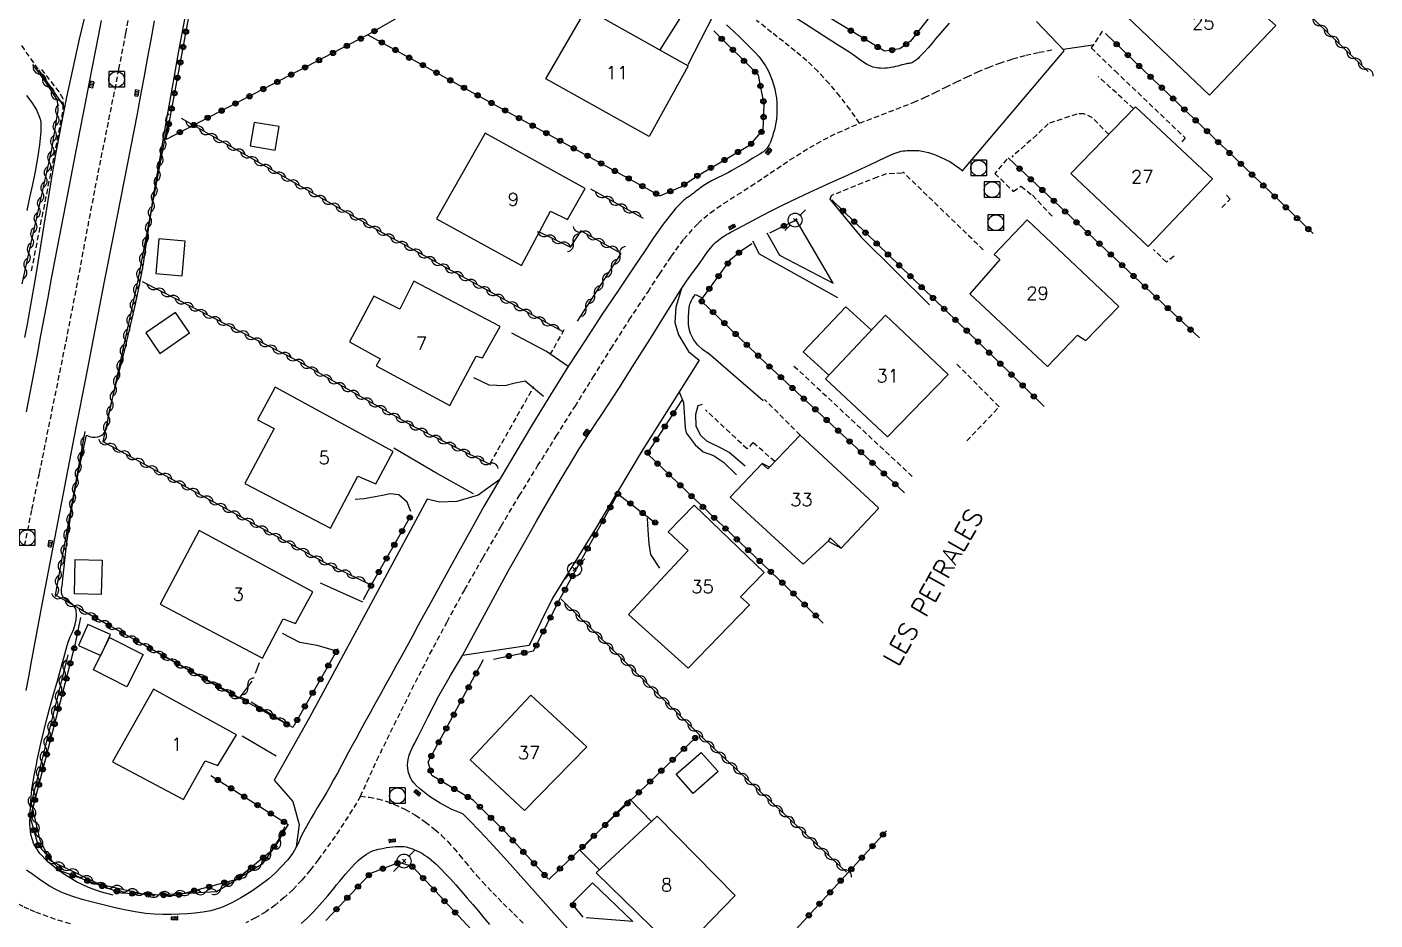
# Model space of a CAD drawing. Header units: millimetres. Extents: x 157999 to 159002, y 156999 to 158001.
# Drawn here: x 158858.4 to 158987.5, y 157253.3 to 157338.8 of the extents above; entities that cross this region are included whole.
import ezdxf
from ezdxf.enums import TextEntityAlignment as Align

# ---------------------------------------------------------------- set-up
doc = ezdxf.new("R2010")
doc.units = ezdxf.units.MM
doc.linetypes.add('DASHED', pattern=[0.75, 0.5, -0.25])
doc.layers.get('0').update_dxf_attribs({"linetype": 'CONTINUOUS'})
for name, color, linetype in [('W0001', 6, 'DASHED'), ('W0006', 2, 'CONTINUOUS'), ('W0008', 7, 'CONTINUOUS'), ('W0014', 7, 'CONTINUOUS'), ('W0017', 7, 'CONTINUOUS'), ('W0101', 7, 'CONTINUOUS'), ('W0104', 1, 'CONTINUOUS'), ('W0112', 1, 'DASHED'), ('W0211', 2, 'CONTINUOUS'), ('W0310', 3, 'CONTINUOUS'), ('W0323', 7, 'CONTINUOUS'), ('W0401', 7, 'CONTINUOUS'), ('W0420', 7, 'CONTINUOUS'), ('W0473', 7, 'CONTINUOUS'), ('W0989', 7, 'CONTINUOUS'), ('W0991', 7, 'CONTINUOUS')]:
    doc.layers.add(name, color=color, linetype=linetype)
doc.styles.get("Standard").update_dxf_attribs({"font": 'romans.shx', "width": 0.85})

# ---------------------------------------------------------------- blocks, each defined once
blk = doc.blocks.new('T401')
for p, q in [((-0.3, 0.3), (0, 0.3)), ((-0.3, -0.25), (-0.3, 0.3)), ((-0.3, 0.15), (0, 0.15)), ((-0.3, 0), (0, 0)), ((0, 0.3), (0, -0.25)), ((-0.3, -0.15), (0, -0.15)), ((-0.3, -0.25), (-0.3, -0.3)), ((-0.3, -0.3), (0, -0.3)), ((0, -0.3), (0, -0.25))]:
    blk.add_line(p, q)
blk = doc.blocks.new('T473')
for p, q in [((-0.166667, 0.166667), (0.166667, -0.166667)), ((-0.166667, -0.166667), (0.166667, 0.166667)), ((0.500001, 0.500001), (1.000002, 1.000002)), ((-1.000002, -1.000002), (-0.500001, -0.500001))]:
    blk.add_line(p, q)
blk.add_ellipse((0, 0), major_axis=(0.471405, 0.471405), ratio=1, start_param=5.4977871438, end_param=11.780972451)
blk = doc.blocks.new('T420')
for p, q in [((0.75, 0.75), (-0.75, 0.75)), ((-0.75, 0.75), (-0.75, -0.75)), ((0.75, 0.75), (0.75, -0.75)), ((0.75, -0.75), (-0.75, -0.75))]:
    blk.add_line(p, q)
blk.add_ellipse((0, 0), major_axis=(-0.53, 0.53), ratio=1, start_param=3.926991, end_param=10.210176)
blk = doc.blocks.new('t310o')
at = {"color": 0, "linetype": 'Continuous'}
for centre, start, end in [((-0.5, 0.38), 216.8699, 323.1304), ((0.5, -0.37), 36.8699, 143.1303)]:
    blk.add_arc(centre, 0.625, start, end, dxfattribs=at)
blk = doc.blocks.new('t323o')
at = {"color": 0, "linetype": 'Continuous'}
for radius in [0.25, 0.15]:
    blk.add_circle((0, 0), radius, dxfattribs=at)

msp = doc.modelspace()

# ---------------------------------------------------------------- linework, layer by layer
at = {"layer": 'W0001'}
for points in [[(158868.45, 157341.62), (158867.8, 157338.19), (158867.14, 157334.77), (158866.86, 157333.31), (158866.57, 157331.86), (158866.28, 157330.4), (158865.99, 157328.95), (158865.7, 157327.5), (158865.4, 157326.05), (158865.12, 157324.59), (158864.83, 157323.14), (158864.55, 157321.67), (158864.27, 157320.2), (158863.99, 157318.73), (158863.72, 157317.25), (158863.45, 157315.78), (158863.17, 157314.31), (158862.89, 157312.84), (158862.61, 157311.36), (158862.32, 157309.88), (158862.02, 157308.4), (158861.72, 157306.92), (158861.43, 157305.43), (158861.13, 157303.95), (158860.82, 157302.47), (158860.52, 157300.99), (158860.23, 157299.51), (158859.52, 157296.02), (158858.8, 157292.54), (158858.1, 157289.06)], [(158938.11, 157329.58), (158937.19, 157330.89), (158936.22, 157332.16), (158935.19, 157333.38), (158934.1, 157334.55), (158933.05, 157335.55), (158931.94, 157336.48), (158930.8, 157337.39), (158929.67, 157338.28), (158928.23, 157339.43)], [(158938.11, 157329.58), (158943.3, 157331.59), (158944.33, 157332.05), (158945.35, 157332.53), (158946.36, 157333.03), (158947.37, 157333.53), (158948.39, 157334.02), (158949.42, 157334.49), (158950.46, 157334.93), (158951.52, 157335.33), (158952.76, 157335.73), (158954.02, 157336.08), (158955.29, 157336.37), (158956.58, 157336.61)], [(158890.3, 157265.13), (158891.88, 157268.58), (158893.53, 157271.99), (158895.23, 157275.38), (158896.96, 157278.76), (158898.6, 157281.85), (158900.29, 157284.92), (158902.03, 157287.97), (158903.79, 157291), (158905.51, 157293.9), (158907.27, 157296.76), (158909.06, 157299.62), (158910.85, 157302.47), (158912.57, 157305.23), (158914.29, 157307.99), (158916.04, 157310.74), (158917.84, 157313.45), (158918.95, 157315.13), (158920.07, 157316.82), (158921.27, 157318.47), (158922.63, 157319.99), (158923.81, 157321), (158925.08, 157321.89), (158926.39, 157322.72), (158927.69, 157323.55), (158929.55, 157324.8), (158931.43, 157326.06), (158933.33, 157327.25), (158935.31, 157328.35), (158938.11, 157329.58)], [(158890.3, 157265.13), (158889.52, 157263.83), (158888.71, 157262.55), (158887.87, 157261.3), (158886.99, 157260.07), (158886.25, 157259.06), (158885.5, 157258.07), (158884.69, 157257.1), (158883.83, 157256.19), (158883, 157255.43), (158882.14, 157254.72), (158881.23, 157254.06), (158880.26, 157253.48), (158879.32, 157253.02)], [(158890.3, 157265.13), (158891.12, 157265.04), (158891.94, 157264.88), (158892.73, 157264.67), (158893.51, 157264.38), (158894.56, 157263.89), (158895.56, 157263.32), (158896.52, 157262.67), (158897.43, 157261.96), (158898.07, 157261.39), (158898.67, 157260.79), (158899.24, 157260.15), (158899.79, 157259.51), (158900.33, 157258.85), (158900.87, 157258.2), (158901.42, 157257.56), (158901.99, 157256.93), (158902.98, 157255.9), (158903.98, 157254.88), (158904.99, 157253.87), (158906, 157252.86)], [(158862.52, 157252.91), (158861.09, 157253.35), (158859.68, 157253.85), (158859.11, 157254.07), (158858.55, 157254.32), (158857.99, 157254.58), (158857.44, 157254.85), (158856.89, 157255.12), (158856.34, 157255.39), (158855.78, 157255.64), (158855.22, 157255.88), (158854.46, 157256.16), (158853.69, 157256.43), (158852.92, 157256.68), (158852.14, 157256.9)]]:
    msp.add_lwpolyline(points, dxfattribs=at)
at = {"layer": 'W0006'}
for points in [[(158921.06, 157313.76), (158920.52, 157311.96), (158920.42, 157310.51), (158920.77, 157309.33), (158921.73, 157307.73), (158922.75, 157306.88), (158917.18, 157298.07), (158912.95, 157290.96), (158908.68, 157284.09), (158906.47, 157279.58), (158900.08, 157278.61)], [(158903.64, 157295.48), (158901.56, 157293.96), (158899.53, 157293.37), (158897.86, 157293.3), (158896.69, 157293.59), (158891.25, 157283.51), (158885.42, 157272.67), (158882.05, 157266.68), (158883.81, 157264.62), (158884.44, 157262.42), (158884.13, 157260.28)]]:
    msp.add_lwpolyline(points, dxfattribs=at)
at = {"layer": 'W0008'}
for points in [[(158858.29, 157275.25), (158858.53, 157276.56), (158858.77, 157277.86), (158859.83, 157283.51), (158860.91, 157289.16), (158862, 157294.81), (158863.09, 157300.45), (158863.99, 157305.11), (158864.89, 157309.77), (158865.79, 157314.43), (158866.7, 157319.09), (158867.02, 157320.72), (158867.34, 157322.35), (158867.66, 157323.98), (158867.98, 157325.61), (158868.3, 157327.23), (158868.62, 157328.86), (158868.94, 157330.49), (158869.25, 157332.12), (158869.59, 157333.93), (158869.92, 157335.75), (158870.25, 157337.56), (158870.58, 157339.37)], [(158925.35, 157339), (158926.03, 157338.39), (158926.69, 157337.76), (158927.34, 157337.11), (158927.73, 157336.73), (158928.11, 157336.34), (158928.49, 157335.93), (158928.82, 157335.5), (158929.09, 157335.07), (158929.34, 157334.63), (158929.55, 157334.17), (158929.74, 157333.69), (158929.87, 157333.29), (158929.98, 157332.87), (158930.06, 157332.45), (158930.13, 157332.02), (158930.17, 157331.51), (158930.19, 157331), (158930.18, 157330.49), (158930.14, 157329.98), (158930.09, 157329.63), (158930.02, 157329.28), (158929.94, 157328.94), (158929.84, 157328.6), (158929.76, 157328.32), (158929.67, 157328.04), (158929.56, 157327.77), (158929.44, 157327.5), (158929.34, 157327.34), (158929.24, 157327.19), (158929.12, 157327.05), (158928.99, 157326.92), (158928.89, 157326.83), (158928.78, 157326.76), (158928.66, 157326.69), (158928.55, 157326.63), (158927.89, 157326.22), (158927.23, 157325.81), (158926.55, 157325.42), (158925.88, 157325.04), (158925.55, 157324.86), (158925.23, 157324.7), (158924.9, 157324.54), (158924.57, 157324.38), (158924.24, 157324.22), (158923.91, 157324.05), (158923.59, 157323.87), (158923.27, 157323.68), (158923.11, 157323.58), (158922.96, 157323.47), (158922.81, 157323.36), (158922.66, 157323.24), (158922.52, 157323.13), (158922.37, 157323.01), (158922.22, 157322.89), (158922.07, 157322.78), (158921.97, 157322.71), (158921.87, 157322.64), (158921.77, 157322.57), (158921.67, 157322.5), (158921.57, 157322.43), (158921.47, 157322.36), (158921.38, 157322.28), (158921.28, 157322.2), (158921.01, 157321.96), (158920.75, 157321.71), (158920.5, 157321.45), (158920.27, 157321.17), (158919.29, 157319.92), (158918.38, 157318.62), (158917.5, 157317.3), (158916.62, 157315.99), (158915, 157313.59), (158913.4, 157311.19), (158911.81, 157308.78), (158910.24, 157306.35)], [(158946.68, 157339.16), (158945.42, 157337.69), (158945.04, 157337.25), (158944.66, 157336.8), (158944.27, 157336.36), (158943.85, 157335.94), (158943.7, 157335.79), (158943.54, 157335.64), (158943.36, 157335.51), (158943.17, 157335.39), (158943.1, 157335.36), (158943.02, 157335.34), (158942.94, 157335.32), (158942.86, 157335.31), (158942.79, 157335.3), (158942.71, 157335.29), (158942.63, 157335.28), (158942.55, 157335.26), (158942.35, 157335.21), (158942.15, 157335.16), (158941.95, 157335.11), (158941.75, 157335.05), (158941.55, 157335), (158941.34, 157334.95), (158941.14, 157334.91), (158940.94, 157334.88), (158940.73, 157334.85), (158940.52, 157334.84), (158940.31, 157334.83), (158940.1, 157334.84), (158939.92, 157334.85), (158939.73, 157334.87), (158939.55, 157334.9), (158939.37, 157334.96), (158938.78, 157335.24), (158938.23, 157335.59), (158937.7, 157335.98), (158937.16, 157336.34), (158935.9, 157337.15), (158934.64, 157337.96), (158933.38, 157338.78), (158932.12, 157339.59)], [(158900.07, 157278.6), (158901.53, 157281.32), (158903, 157284.04), (158904.49, 157286.74), (158906, 157289.43), (158907.16, 157291.47), (158908.33, 157293.51), (158909.52, 157295.54), (158910.74, 157297.55), (158911.26, 157298.39), (158911.79, 157299.22), (158912.33, 157300.05), (158912.87, 157300.88), (158913.41, 157301.7), (158913.95, 157302.53), (158914.49, 157303.36), (158915.03, 157304.19), (158916.55, 157306.58), (158918.07, 157308.98), (158919.57, 157311.38), (158921.07, 157313.79)], [(158910.24, 157306.35), (158908.5, 157303.56), (158906.78, 157300.75), (158905.08, 157297.93), (158903.41, 157295.1), (158902.16, 157292.93), (158900.93, 157290.75), (158899.72, 157288.56), (158898.51, 157286.37), (158897.97, 157285.39), (158897.42, 157284.4), (158896.88, 157283.41), (158896.35, 157282.43), (158895.81, 157281.44), (158895.27, 157280.45), (158894.73, 157279.46), (158894.19, 157278.47), (158893.7, 157277.58), (158893.2, 157276.69), (158892.71, 157275.8), (158892.21, 157274.91), (158891.72, 157274.01), (158891.23, 157273.12), (158890.73, 157272.23), (158890.24, 157271.34), (158889.88, 157270.68), (158889.52, 157270.01), (158889.17, 157269.35), (158888.81, 157268.69), (158888.46, 157268.02), (158888.1, 157267.36), (158887.73, 157266.7), (158887.36, 157266.05), (158887.07, 157265.54), (158886.78, 157265.04), (158886.48, 157264.54), (158886.17, 157264.04), (158885.87, 157263.53), (158885.57, 157263.03), (158885.28, 157262.53), (158884.99, 157262.02), (158884.84, 157261.73), (158884.7, 157261.44), (158884.57, 157261.14), (158884.44, 157260.85), (158884.3, 157260.55), (158884.15, 157260.26), (158883.99, 157259.98), (158883.82, 157259.7), (158883.3, 157259.03), (158882.75, 157258.4), (158882.15, 157257.8), (158881.52, 157257.24), (158880.68, 157256.58), (158879.81, 157255.98), (158878.91, 157255.43), (158877.98, 157254.93), (158877.49, 157254.7), (158876.99, 157254.49), (158876.48, 157254.31), (158875.96, 157254.17), (158875.22, 157254.03), (158874.48, 157253.94), (158873.73, 157253.89), (158872.98, 157253.86), (158872.18, 157253.83), (158871.37, 157253.83), (158870.56, 157253.86), (158869.75, 157253.92), (158868.71, 157254.06), (158867.69, 157254.26), (158866.67, 157254.49), (158865.65, 157254.73), (158864.65, 157254.98), (158863.65, 157255.25), (158862.66, 157255.56), (158861.7, 157255.93), (158861.13, 157256.2), (158860.58, 157256.51), (158860.04, 157256.84), (158859.52, 157257.2), (158858.91, 157257.63), (158858.31, 157258.07)]]:
    msp.add_lwpolyline(points, dxfattribs=at)
at = {"layer": 'W0014'}
for points in [[(158858.16, 157309.06), (158858.41, 157310.33), (158858.84, 157312.7), (158859.25, 157315.07), (158859.63, 157317.44), (158860.01, 157319.81), (158860.39, 157322.19), (158860.78, 157324.56), (158861.19, 157326.93), (158861.63, 157329.29), (158862.19, 157332.08), (158862.78, 157334.85), (158863.4, 157337.63), (158864.06, 157340.39)], [(158865.47, 157339.41), (158865.19, 157337.93), (158864.9, 157336.45), (158864.61, 157334.97), (158864.32, 157333.5), (158864.03, 157332.02), (158863.74, 157330.54), (158863.45, 157329.07), (158862.84, 157325.93), (158862.24, 157322.8), (158861.63, 157319.67), (158861.04, 157316.54), (158860.69, 157314.72), (158860.35, 157312.89), (158860.01, 157311.07), (158859.67, 157309.24), (158859.33, 157307.42), (158858.99, 157305.59), (158858.64, 157303.77), (158858.3, 157301.94)], [(158957.7, 157336.54), (158955.06, 157339.31)], [(158947.96, 157325.02), (158957.7, 157336.51)], [(158921.07, 157313.79), (158921.54, 157314.47), (158922.02, 157315.14), (158922.5, 157315.81), (158922.98, 157316.47), (158923.26, 157316.86), (158923.53, 157317.25), (158923.82, 157317.63), (158924.14, 157317.99), (158924.34, 157318.18), (158924.55, 157318.36), (158924.78, 157318.53), (158925.01, 157318.69), (158925.18, 157318.8), (158925.36, 157318.91), (158925.54, 157319.01), (158925.72, 157319.12), (158926.97, 157319.8), (158928.24, 157320.47), (158929.51, 157321.12), (158930.79, 157321.76), (158932.85, 157322.75), (158934.93, 157323.7), (158937.01, 157324.64), (158939.09, 157325.58), (158939.83, 157325.93), (158940.56, 157326.31), (158941.32, 157326.65), (158942.1, 157326.91), (158942.28, 157326.94), (158942.46, 157326.95), (158942.64, 157326.96), (158942.82, 157326.96), (158943.14, 157326.97), (158943.46, 157326.97), (158943.78, 157326.96), (158944.09, 157326.91), (158944.69, 157326.77), (158945.28, 157326.57), (158945.85, 157326.34), (158946.4, 157326.08), (158946.67, 157325.94), (158946.93, 157325.78), (158947.18, 157325.61), (158947.43, 157325.44), (158947.58, 157325.34), (158947.71, 157325.24), (158947.85, 157325.13), (158947.99, 157325.02)], [(158923.59, 157307.53), (158923.06, 157307.91), (158922.59, 157308.36), (158922.2, 157308.88), (158921.9, 157309.45), (158921.77, 157309.88), (158921.72, 157310.32), (158921.72, 157310.77), (158921.73, 157311.2), (158921.74, 157311.35), (158921.74, 157311.5), (158921.75, 157311.65), (158921.77, 157311.8), (158921.79, 157311.95), (158921.82, 157312.1), (158921.85, 157312.25), (158921.9, 157312.39), (158921.99, 157312.61), (158922.1, 157312.81), (158922.24, 157313), (158922.39, 157313.18)], [(158922.39, 157313.18), (158923.02, 157312.85)], [(158900.12, 157263.46), (158899, 157263.91), (158897.92, 157264.46), (158896.9, 157265.12), (158895.95, 157265.87), (158895.68, 157266.13), (158895.42, 157266.41), (158895.2, 157266.72), (158895.03, 157267.06), (158894.91, 157267.4), (158894.84, 157267.75), (158894.81, 157268.11), (158894.83, 157268.46), (158894.89, 157268.78), (158894.98, 157269.08), (158895.09, 157269.38), (158895.22, 157269.67), (158895.35, 157269.95), (158895.5, 157270.23), (158895.64, 157270.5), (158895.78, 157270.78), (158896.77, 157272.78), (158897.81, 157274.76), (158898.91, 157276.69), (158900.07, 157278.6)], [(158910.43, 157252.15), (158909.37, 157253.33), (158908.32, 157254.51), (158907.27, 157255.7), (158906.21, 157256.88), (158905.16, 157258.06), (158904.09, 157259.24), (158903.02, 157260.41), (158902.31, 157261.18), (158901.58, 157261.94), (158900.85, 157262.71), (158900.12, 157263.46)], [(158884.62, 157252.96), (158885.22, 157253.5), (158885.79, 157254.08), (158886.34, 157254.68), (158886.89, 157255.28), (158887.18, 157255.61), (158887.46, 157255.95), (158887.74, 157256.29), (158888.01, 157256.64), (158888.29, 157256.98), (158888.57, 157257.32), (158888.85, 157257.66), (158889.15, 157257.99), (158889.45, 157258.33), (158889.76, 157258.66), (158890.09, 157258.98), (158890.43, 157259.28), (158890.65, 157259.44), (158890.87, 157259.59), (158891.1, 157259.72), (158891.34, 157259.84), (158891.56, 157259.93), (158891.79, 157260), (158892.01, 157260.06), (158892.24, 157260.11), (158892.53, 157260.17), (158892.81, 157260.22), (158893.1, 157260.26), (158893.38, 157260.29), (158893.65, 157260.31), (158893.91, 157260.33), (158894.18, 157260.33), (158894.45, 157260.31), (158894.67, 157260.28), (158894.88, 157260.23), (158895.09, 157260.16), (158895.3, 157260.09), (158895.54, 157259.99), (158895.78, 157259.89), (158896, 157259.77), (158896.23, 157259.64), (158896.45, 157259.51), (158896.67, 157259.36), (158896.88, 157259.21), (158897.08, 157259.05), (158897.56, 157258.62), (158898.01, 157258.18), (158898.45, 157257.72), (158898.89, 157257.25), (158899.44, 157256.64), (158899.99, 157256.02), (158900.53, 157255.39), (158901.06, 157254.76), (158901.59, 157254.13), (158902.13, 157253.5), (158902.67, 157252.87)]]:
    msp.add_lwpolyline(points, dxfattribs=at)
at = {"layer": 'W0017'}
for points in [[(158919.02, 157336.61), (158920.5, 157338.97), (158921.68, 157340.85)], [(158924.11, 157339.96), (158921.64, 157335.16)], [(158960.45, 157337.05), (158957.6, 157336.65)], [(158859.46, 157334.69), (158861.91, 157331.15)], [(158935.25, 157322.31), (158938.24, 157318.68), (158944.8, 157312.2)], [(158929.22, 157319.09), (158930.42, 157316.93), (158935.56, 157314.25), (158932.05, 157320.28)], [(158936.01, 157312.85), (158928.51, 157317.04), (158927.89, 157318.29)], [(158910.2, 157306.28), (158908.13, 157307.71), (158904.8, 157309.47)], [(158928.88, 157303.01), (158923.59, 157307.56)], [(158901.14, 157305.24), (158902.58, 157304.52), (158904.14, 157304.46), (158905.11, 157304.71), (158906.07, 157304.9)], [(158906.07, 157304.9), (158907.83, 157303.45)], [(158920.83, 157303.85), (158921.23, 157302.84), (158921.41, 157300.4), (158921.51, 157299.92), (158922.37, 157298.8), (158923.12, 157298.11), (158924.12, 157297.76), (158925.07, 157297.14), (158926.31, 157295.91)], [(158927.14, 157296.75), (158925.61, 157298.04), (158924.98, 157298.4), (158923.48, 157299.15), (158922.89, 157299.68), (158922.45, 157300.54), (158922.42, 157301.72), (158922.64, 157302.54), (158923.07, 157302.69)], [(158901.12, 157294.1), (158897.53, 157296.1), (158893.49, 157298.45)], [(158895.14, 157292.41), (158894.76, 157293.3), (158893.98, 157293.99), (158893.14, 157294.1), (158892.4, 157293.93), (158890.67, 157293.62), (158889.8, 157293.56)], [(158918.98, 157286.97), (158918.1, 157288.29), (158917.94, 157289.31), (158917.87, 157290.61), (158917.78, 157291.75)], [(158890.52, 157283.72), (158886.47, 157285.53)], [(158888.13, 157279), (158886.15, 157279.57), (158884.48, 157279.87), (158882.83, 157280.72)], [(158882.22, 157268.99), (158878.96, 157270.88)], [(158910.54, 157254.86), (158912.51, 157256.84), (158916.4, 157253.14), (158911.93, 157253.5)]]:
    msp.add_lwpolyline(points, dxfattribs=at)
at = {"layer": 'W0101'}
for points in [[(158971.61, 157332.27), (158963.73, 157339.78), (158969.98, 157346.12), (158977.96, 157338.95)], [(158917.96, 157328.31), (158908.05, 157333.83), (158911.95, 157340.54), (158921.7, 157335.07)], [(158965.73, 157317.78), (158958.32, 157324.78), (158964.54, 157331.15), (158971.9, 157324.27)], [(158911.82, 157323.33), (158902.24, 157328.64), (158897.58, 157320.41), (158905.74, 157315.95), (158908.51, 157321.16), (158910.12, 157320.36)], [(158962.92, 157312.04), (158954.15, 157320.32), (158950.98, 157317.02), (158951.54, 157316.52), (158948.65, 157313.24), (158956.1, 157306.29), (158958.98, 157309.28), (158959.77, 157308.77)], [(158903.68, 157310.11), (158895.42, 157314.46), (158894.06, 157311.79), (158891.58, 157313.02), (158889.26, 157308.64), (158892.18, 157307.03), (158891.79, 157306.36), (158898.86, 157302.55), (158901.37, 157307.27), (158901.99, 157307.11)], [(158946.59, 157305.53), (158940.6, 157311.21), (158934.85, 157305.1), (158940.76, 157299.56)], [(158893.44, 157298.15), (158882.13, 157304.31), (158880.45, 157301.18), (158882.04, 157300.35), (158879.22, 157295.09), (158887.42, 157290.8), (158890.06, 157295.78), (158891.76, 157295.04)], [(158939.92, 157292.76), (158932.41, 157299.71), (158929.49, 157296.65), (158928.77, 157297), (158925.72, 157293.77), (158932.7, 157287.35), (158935.09, 157289.57), (158936.33, 157288.89), (158939.89, 157292.66)], [(158928.98, 157286.55), (158922.27, 157293.01), (158919.76, 157290.45), (158921.7, 157288.68), (158915.96, 157282.54), (158921.69, 157277.41), (158927.57, 157283.47), (158926.7, 157284.24)], [(158885.73, 157284.71), (158874.84, 157290.59), (158871.11, 157283.53), (158880.93, 157278.36), (158882.91, 157282.14), (158884.07, 157281.68)], [(158878.44, 157271.02), (158870.49, 157275.38), (158866.55, 157268.42), (158873.34, 157264.84), (158875.43, 157268.52), (158876.65, 157268.07)], [(158906.62, 157274.83), (158900.81, 157268.61), (158906, 157263.78), (158911.99, 157269.86)], [(158920.8, 157250.09), (158912.88, 157257.8), (158918.72, 157263.22), (158926.2, 157255.62)]]:
    msp.add_lwpolyline(points, close=True, dxfattribs=at)
at = {"layer": 'W0104'}
for points in [[(158882.51, 157329.26), (158880.12, 157329.66), (158879.75, 157327.4), (158882.14, 157327.01)], [(158873.23, 157314.97), (158873.52, 157318.28), (158871, 157318.5), (158870.7, 157315.19)], [(158872.6, 157311.46), (158869.75, 157309.5), (158871.09, 157307.54), (158873.94, 157309.5)], [(158862.98, 157287.8), (158865.55, 157287.74), (158865.47, 157284.45), (158862.9, 157284.51), (158862.98, 157287.8)], [(158866.35, 157280.62), (158864.2, 157281.58), (158863.3, 157279.56), (158865.45, 157278.6)], [(158869.48, 157278.72), (158867.92, 157275.61), (158864.72, 157277.23), (158866.28, 157280.33)], [(158924.56, 157267.5), (158922.18, 157265.39), (158920.55, 157267.24), (158922.93, 157269.34)]]:
    msp.add_lwpolyline(points, close=True, dxfattribs=at)
for points in [[(158935.17, 157305.44), (158932.69, 157307.7), (158936.79, 157312), (158939.25, 157309.77)], [(158928.77, 157296.98), (158929.33, 157296.5), (158929.49, 157296.65)], [(158936.33, 157288.89), (158935.27, 157289.88), (158935.09, 157289.57)], [(158913.18, 157258.08), (158911.35, 157259.94), (158916.1, 157264.87), (158918.19, 157262.73)]]:
    msp.add_lwpolyline(points, dxfattribs=at)
at = {"layer": 'W0112'}
for points in [[(158961.35, 157338.4), (158960.29, 157336.79), (158962.54, 157334.61)], [(158857.83, 157337.01), (158859.46, 157334.69)], [(158858.81, 157315.44), (158861.88, 157331.13), (158861.82, 157331.91), (158861.45, 157332.57), (158859.79, 157334.72)], [(158964.36, 157330.96), (158960.95, 157334.06)], [(158962.57, 157334.58), (158969.27, 157328.18), (158968.83, 157327.6)], [(158961.96, 157328.5), (158960.4, 157330.09), (158959.59, 157330.48), (158958.9, 157330.46), (158956.17, 157329.53), (158955.07, 157328.46), (158952.67, 157326.34)], [(158952.2, 157326.13), (158951.06, 157324.75)], [(158942.18, 157324.8), (158940.66, 157324.72), (158939.79, 157324.42), (158935.37, 157322.64), (158935.25, 157322.28)], [(158949.95, 157317.45), (158942.26, 157324.9)], [(158951.06, 157324.77), (158952.82, 157323.05), (158953.56, 157323.54), (158954.66, 157322.68), (158956.7, 157320.5)], [(158972.81, 157321.51), (158973.58, 157322.3), (158973.14, 157322.81)], [(158968.22, 157316.84), (158967.48, 157316.29), (158966.26, 157317.49)], [(158908.48, 157307.42), (158909.87, 157309.9)], [(158948.38, 157299.16), (158951.47, 157302.43), (158947.37, 157306.56)], [(158931.82, 157306.33), (158943.3, 157295.62)], [(158902.73, 157297), (158906.91, 157304.36)], [(158932.41, 157299.71), (158928.99, 157303.14)], [(158929.99, 157297.18), (158927.89, 157299.01), (158927.33, 157298.39), (158923.34, 157302.15)]]:
    msp.add_lwpolyline(points, dxfattribs=at)
at = {"layer": 'W0211'}
for points in [[(158864.08, 157299.7), (158864.34, 157299.58), (158864.61, 157299.52), (158864.89, 157299.51), (158865.16, 157299.55), (158865.35, 157299.61), (158865.52, 157299.7), (158865.67, 157299.82), (158865.79, 157299.97), (158865.91, 157300.18), (158866, 157300.4), (158866.05, 157300.63), (158866.09, 157300.86), (158866.11, 157301.09), (158866.13, 157301.31), (158866.16, 157301.54), (158866.2, 157301.76), (158866.56, 157303.26), (158866.93, 157304.76), (158867.31, 157306.26), (158867.69, 157307.76), (158868.06, 157309.25), (158868.42, 157310.76), (158868.76, 157312.26), (158869.08, 157313.77), (158869.3, 157314.94), (158869.51, 157316.12), (158869.69, 157317.29), (158869.87, 157318.47), (158870.04, 157319.65), (158870.22, 157320.82), (158870.4, 157322), (158870.59, 157323.17), (158871.04, 157325.87), (158871.5, 157328.55), (158871.97, 157331.24), (158872.45, 157333.93), (158872.88, 157336.31), (158873.31, 157338.68), (158873.76, 157341.06)], [(158858.31, 157332.23), (158858.82, 157331.57), (158859.27, 157330.85), (158859.61, 157330.07), (158859.68, 157329.75), (158859.7, 157329.43), (158859.7, 157329.1), (158859.68, 157328.78), (158859.57, 157327.5), (158859.38, 157326.23), (158859.15, 157324.97), (158858.89, 157323.72), (158858.61, 157322.47), (158858.35, 157321.22)], [(158866.63, 157255.65), (158865.42, 157255.97), (158864.25, 157256.4), (158863.12, 157256.94), (158862.04, 157257.59), (158861.18, 157258.18), (158860.35, 157258.85), (158859.6, 157259.64), (158859.02, 157260.56), (158858.73, 157261.49), (158858.63, 157262.45), (158858.66, 157263.39), (158858.71, 157264.32), (158858.76, 157265.06), (158858.84, 157265.8), (158858.95, 157266.54), (158859.08, 157267.28), (158859.23, 157268.01), (158859.38, 157268.74), (158859.54, 157269.46), (158859.7, 157270.19), (158859.97, 157271.37), (158860.27, 157272.55), (158860.58, 157273.73), (158860.91, 157274.9), (158861.24, 157276.07), (158861.58, 157277.23), (158861.9, 157278.4), (158862.21, 157279.58), (158862.34, 157279.99), (158862.5, 157280.39), (158862.68, 157280.78), (158862.84, 157281.17), (158862.98, 157281.6), (158863.09, 157282.04), (158863.12, 157282.5), (158863.08, 157282.96), (158862.99, 157283.18), (158862.85, 157283.36), (158862.68, 157283.52), (158862.53, 157283.67), (158862.44, 157283.75), (158862.33, 157283.83), (158862.23, 157283.89), (158862.12, 157283.96), (158862.02, 157284.03), (158861.91, 157284.11), (158861.83, 157284.21), (158861.76, 157284.33), (158861.7, 157284.49), (158861.67, 157284.66), (158861.67, 157284.83), (158861.68, 157284.99), (158861.7, 157285.15), (158861.73, 157285.31), (158861.76, 157285.47), (158861.77, 157285.63), (158862.15, 157289.17), (158862.66, 157292.71), (158863.31, 157296.21), (158864.08, 157299.7)]]:
    msp.add_lwpolyline(points, dxfattribs=at)
at = {"layer": 'W0310'}
for points in [[(158986.81, 157334.54), (158985.33, 157335.94), (158976.03, 157344.93), (158964.3, 157354.85)], [(158857.89, 157314.19), (158860.74, 157327.07), (158861.35, 157330.83), (158861.28, 157331.78), (158860.1, 157333.62), (158858.91, 157335.2)], [(158871.88, 157329.84), (158868.95, 157314.39), (158865.63, 157299.11), (158886.83, 157287.54), (158891.23, 157285.41)], [(158909.71, 157309.59), (158892.12, 157319.25), (158873.16, 157330.02)], [(158917.4, 157320.45), (158912.38, 157323.25)], [(158911.08, 157310.64), (158915.27, 157317.12), (158911.42, 157319.29), (158910.39, 157317.71), (158907.51, 157319.13)], [(158902.8, 157296.87), (158895.39, 157300.53), (158884.33, 157306.79), (158869.42, 157314.4)], [(158879.89, 157276.17), (158878.64, 157274.51), (158861.08, 157284.4), (158863.95, 157300.05)], [(158936.84, 157257.87), (158922.73, 157271.05), (158909.52, 157284)], [(158862.28, 157278.67), (158858.76, 157264.48), (158859.58, 157260.94), (158860.59, 157259), (158865.23, 157256.75), (158870.02, 157255.68), (158876.51, 157256.03), (158880.94, 157258.71), (158882.58, 157260.96), (158883.06, 157262.24)], [(158880.6, 157277.92), (158880.21, 157276.88)], [(158883.58, 157271.84), (158879.83, 157274.16)]]:
    msp.add_lwpolyline(points, dxfattribs=at)
at = {"layer": 'W0323'}
for points in [[(158871.68, 157328.03), (158875.59, 157349.09), (158879.6, 157370.18), (158886.52, 157367.27)], [(158965.08, 157355.92), (158955.8, 157340.91), (158949.66, 157345.91), (158942.98, 157337.45), (158941.97, 157336.69), (158940.49, 157336.48), (158934.71, 157339.99)], [(158900.63, 157347.65), (158898.89, 157342.62), (158891.02, 157338.03), (158871.68, 157328.03)], [(158891.02, 157338.03), (158918.93, 157322.67), (158918.96, 157322.64), (158920.97, 157323.49), (158922.67, 157324.62), (158927.63, 157327.5), (158928.88, 157328.95), (158928.95, 157331.38), (158928.41, 157334.19), (158924.14, 157338.41)], [(158981.53, 157319.01), (158976.58, 157323.8), (158967.83, 157332.22), (158961.64, 157338.18)], [(158970.65, 157309.02), (158967.16, 157312.31), (158952.33, 157326.26)], [(158935.43, 157322.23), (158949.61, 157308.49), (158955.79, 157302.44)], [(158929.5, 157319.09), (158932.17, 157320.4)], [(158942.4, 157294.19), (158939.26, 157297.14), (158929.26, 157306.48), (158922.9, 157312.61), (158925.78, 157316.55), (158926.78, 157317.38), (158927.77, 157318.06)], [(158921.08, 157303.06), (158917.75, 157297.94), (158931.08, 157285.23), (158934.63, 157281.72)], [(158903.05, 157278.27), (158906.88, 157279.05), (158909.46, 157284.14), (158914.95, 157294.1), (158918.58, 157291.29)], [(158890.59, 157283.99), (158891.34, 157285.35), (158895.13, 157291.98)], [(158875.96, 157267.12), (158883.39, 157262.42), (158881.74, 157259.87), (158878.43, 157257.17), (158872.58, 157255.61), (158867.4, 157255.87), (158861.63, 157257.97), (158859.42, 157260.45), (158858.69, 157263.11), (158863.01, 157279.76), (158863.51, 157282.25)], [(158888.14, 157279.25), (158883.82, 157271.71), (158863.57, 157282.95)], [(158908.27, 157257.23), (158904.23, 157261.65), (158901.14, 157264.72), (158899.05, 157265.98), (158897.15, 157267.11), (158896.79, 157268.44), (158902.1, 157278.22)], [(158922.58, 157270.93), (158908.33, 157257.17)], [(158940.67, 157261.81), (158922.27, 157241.79), (158913.1, 157252.07)], [(158900.12, 157251.64), (158900.96, 157252.31), (158895.27, 157258.4), (158894, 157258.79), (158891.25, 157257.74), (158886.97, 157253.23)], [(158911.62, 157253.55), (158910.54, 157254.86)]]:
    msp.add_lwpolyline(points, dxfattribs=at)

# ---------------------------------------------------------------- block references
at = {"layer": 'W0310'}
for p, rotation in [((158982.24, 157338.93), 135.9805778989489), ((158983.32, 157337.89), 135.9805778989489), ((158984.4, 157336.84), 135.9805778989489), ((158985.48, 157335.8), 136.6150751155173), ((158859.58, 157334.31), 126.9220479159724), ((158986.57, 157334.77), 136.6150751155173), ((158860.44, 157333.08), 122.6580846693806), ((158861.25, 157331.82), 122.6580846693806), ((158861.27, 157330.34), 80.88598362090072), ((158861.03, 157328.86), 80.88598362090072), ((158871.8, 157329.45), 259.2925869766131), ((158874.46, 157329.28), 150.3968469067215), ((158871.52, 157327.97), 259.2925869766131), ((158875.77, 157328.54), 150.3968469067215), ((158877.07, 157327.8), 150.3968469067215), ((158860.79, 157327.38), 80.88598362090072), ((158871.24, 157326.5), 259.2925869766131), ((158878.38, 157327.06), 150.3968469067215), ((158860.49, 157325.91), 77.49050965644051), ((158870.97, 157325.03), 259.2925869766131), ((158879.68, 157326.32), 150.3968469067215), ((158880.98, 157325.58), 150.3968469067215), ((158860.16, 157324.44), 77.49050965644051), ((158870.69, 157323.55), 259.2925869766131), ((158882.29, 157324.84), 150.3968469067215), ((158883.59, 157324.1), 150.3968469067215), ((158859.84, 157322.98), 77.49050965644051), ((158884.9, 157323.36), 150.3968469067215), ((158886.2, 157322.61), 150.3968469067215), ((158859.51, 157321.51), 77.49050965644051), ((158870.41, 157322.08), 259.2925869766131), ((158887.51, 157321.87), 150.3968469067215), ((158913.69, 157322.52), 150.8718430335476), ((158915, 157321.79), 150.8718430335476), ((158859.19, 157320.05), 77.49050965644051), ((158870.13, 157320.6), 259.2925869766131), ((158888.81, 157321.13), 150.3968469067215), ((158890.11, 157320.39), 150.3968469067215), ((158916.31, 157321.06), 150.8718430335476), ((158858.86, 157318.59), 77.49050965644051), ((158869.85, 157319.13), 259.2925869766131), ((158891.42, 157319.65), 150.3968469067215), ((158892.73, 157318.92), 151.2165987790551), ((158908.17, 157318.8), 153.7464660937548), ((158911.55, 157319.21), 150.6824634226129), ((158858.54, 157317.12), 77.49050965644051), ((158869.57, 157317.66), 259.2925869766131), ((158894.04, 157318.2), 151.2165987790551), ((158895.36, 157317.47), 151.2165987790551), ((158909.52, 157318.14), 153.7464660937548), ((158910.68, 157318.15), 236.8322438878185), ((158912.85, 157318.48), 150.6824634226129), ((158914.16, 157317.75), 150.6824634226129), ((158869.29, 157316.18), 259.2925869766131), ((158896.67, 157316.75), 151.2165987790551), ((158915.15, 157316.93), 57.08779512342173), ((158858.21, 157315.66), 77.49050965644051), ((158869.01, 157314.71), 259.2925869766131), ((158897.99, 157316.03), 151.2165987790551), ((158899.3, 157315.31), 151.2165987790551), ((158914.34, 157315.67), 57.08779512342173), ((158868.7, 157313.24), 257.7176327794753), ((158870.75, 157313.72), 152.9621109951596), ((158900.61, 157314.58), 151.2165987790551), ((158901.93, 157313.86), 151.2165987790551), ((158913.52, 157314.41), 57.08779512342173), ((158872.09, 157313.04), 152.9621109951596), ((158873.43, 157312.35), 152.9621109951596), ((158903.24, 157313.14), 151.2165987790551), ((158904.56, 157312.42), 151.2165987790551), ((158912.71, 157313.16), 57.08779512342173), ((158868.39, 157311.77), 257.7176327794753), ((158874.76, 157311.67), 152.9621109951596), ((158876.1, 157310.99), 152.9621109951596), ((158905.87, 157311.7), 151.2165987790551), ((158907.19, 157310.97), 151.2165987790551), ((158911.89, 157311.9), 57.08779512342173), ((158868.07, 157310.31), 257.7176327794753), ((158877.43, 157310.31), 152.9621109951596), ((158908.5, 157310.25), 151.2165987790551), ((158867.75, 157308.84), 257.7176327794753), ((158878.77, 157309.63), 152.9621109951596), ((158880.11, 157308.95), 152.9621109951596), ((158867.43, 157307.38), 257.7176327794753), ((158881.44, 157308.26), 152.9621109951596), ((158882.78, 157307.58), 152.9621109951596), ((158867.11, 157305.91), 257.7176327794753), ((158884.11, 157306.9), 152.9621109951596), ((158885.42, 157306.17), 150.4966427917715), ((158866.79, 157304.45), 257.7176327794753), ((158886.73, 157305.43), 150.4966427917715), ((158888.04, 157304.69), 150.4966427917715), ((158866.47, 157302.98), 257.7176327794753), ((158889.34, 157303.95), 150.4966427917715), ((158890.65, 157303.22), 150.4966427917715), ((158891.95, 157302.48), 150.4966427917715), ((158866.15, 157301.52), 257.7176327794753), ((158893.26, 157301.74), 150.4966427917715), ((158894.56, 157301), 150.4966427917715), ((158865.83, 157300.05), 257.7176327794753), ((158895.88, 157300.29), 153.7111382224621), ((158897.23, 157299.62), 153.7111382224621), ((158863.68, 157298.57), 79.60559169835071), ((158866.11, 157298.85), 331.3658761277396), ((158867.42, 157298.14), 331.3658761277396), ((158898.57, 157298.96), 153.7111382224621), ((158899.92, 157298.29), 153.7111382224621), ((158863.41, 157297.1), 79.60559169835071), ((158868.74, 157297.42), 331.3658761277396), ((158901.26, 157297.63), 153.7111382224621), ((158902.61, 157296.97), 153.7111382224621), ((158863.14, 157295.62), 79.60559169835071), ((158870.05, 157296.7), 331.3658761277396), ((158871.37, 157295.98), 331.3658761277396), ((158862.87, 157294.15), 79.60559169835071), ((158872.69, 157295.26), 331.3658761277396), ((158874, 157294.54), 331.3658761277396), ((158862.6, 157292.67), 79.60559169835071), ((158875.32, 157293.82), 331.3658761277396), ((158876.64, 157293.1), 331.3658761277396), ((158877.95, 157292.38), 331.3658761277396), ((158879.27, 157291.67), 331.3658761277396), ((158862.33, 157291.19), 79.60559169835071), ((158880.59, 157290.95), 331.3658761277396), ((158862.05, 157289.72), 79.60559169835071), ((158881.9, 157290.23), 331.3658761277396), ((158883.22, 157289.51), 331.3658761277396), ((158861.78, 157288.24), 79.60559169835071), ((158884.54, 157288.79), 331.3658761277396), ((158885.85, 157288.07), 331.3658761277396), ((158861.51, 157286.77), 79.60559169835071), ((158887.18, 157287.37), 334.2212093385095), ((158888.53, 157286.72), 334.2212093385095), ((158861.24, 157285.29), 79.60559169835071), ((158889.88, 157286.07), 334.2212093385095), ((158861.6, 157284.11), 150.6084827494901), ((158862.9, 157283.37), 150.6084827494901), ((158864.21, 157282.64), 150.6084827494901), ((158910.59, 157282.95), 135.5737708288405), ((158865.52, 157281.9), 150.6084827494901), ((158911.66, 157281.9), 135.5737708288405), ((158866.82, 157281.17), 150.6084827494901), ((158868.13, 157280.43), 150.6084827494901), ((158912.73, 157280.85), 135.5737708288405), ((158913.8, 157279.8), 135.5737708288405), ((158869.44, 157279.69), 150.6084827494901), ((158870.74, 157278.96), 150.6084827494901), ((158914.88, 157278.75), 135.5737708288405), ((158861.92, 157277.22), 256.0635070048939), ((158872.05, 157278.22), 150.6084827494901), ((158873.36, 157277.48), 150.6084827494901), ((158915.95, 157277.7), 135.5737708288405), ((158861.56, 157275.76), 256.0635070048939), ((158874.66, 157276.75), 150.6084827494901), ((158917.02, 157276.65), 135.5737708288405), ((158875.97, 157276.01), 150.6084827494901), ((158877.28, 157275.28), 150.6084827494901), ((158879.51, 157275.66), 232.766044343387), ((158918.09, 157275.6), 135.5737708288405), ((158861.2, 157274.31), 256.0635070048939), ((158878.59, 157274.54), 150.6084827494901), ((158919.16, 157274.55), 135.5737708288405), ((158920.23, 157273.5), 135.5737708288405), ((158860.84, 157272.85), 256.0635070048939), ((158881.1, 157273.37), 148.3099476348598), ((158882.38, 157272.58), 148.3099476348598), ((158921.3, 157272.45), 135.5737708288405), ((158860.48, 157271.39), 256.0635070048939), ((158922.37, 157271.4), 135.5737708288405), ((158860.11, 157269.94), 256.0635070048939), ((158923.46, 157270.37), 136.9471721882399), ((158859.75, 157268.48), 256.0635070048939), ((158924.56, 157269.34), 136.9471721882399), ((158925.65, 157268.32), 136.9471721882399), ((158859.39, 157267.03), 256.0635070048939), ((158926.75, 157267.3), 136.9471721882399), ((158859.03, 157265.57), 256.0635070048939), ((158927.85, 157266.27), 136.9471721882399), ((158858.84, 157264.11), 283.0418905267402), ((158928.94, 157265.25), 136.9471721882399), ((158930.04, 157264.22), 136.9471721882399), ((158931.13, 157263.2), 136.9471721882399), ((158859.18, 157262.65), 283.0418905267402), ((158932.23, 157262.18), 136.9471721882399), ((158859.52, 157261.19), 283.0418905267402), ((158882.59, 157260.99), 69.43903795424099), ((158933.33, 157261.15), 136.9471721882399), ((158860.15, 157259.84), 297.5951871189689), ((158881.71, 157259.77), 53.83798057032682), ((158934.42, 157260.13), 136.9471721882399), ((158861.09, 157258.76), 334.2003049319987), ((158862.44, 157258.1), 334.2003049319987), ((158880.78, 157258.62), 31.1628244862133), ((158935.52, 157259.1), 136.9471721882399), ((158936.61, 157258.08), 136.9471721882399), ((158863.79, 157257.45), 334.2003049319987), ((158865.14, 157256.8), 334.2003049319987), ((158878.21, 157257.07), 31.1628244862133), ((158879.5, 157257.84), 31.1628244862133), ((158866.59, 157256.45), 347.3646711114888), ((158868.06, 157256.12), 347.3646711114888), ((158869.52, 157255.79), 347.3646711114888), ((158872.51, 157255.82), 3.105003402058057), ((158874, 157255.9), 3.105003402058057), ((158875.5, 157255.98), 3.105003402058057), ((158876.93, 157256.29), 31.1628244862133), ((158871.01, 157255.73), 3.105003402058057)]:
    msp.add_blockref('t310o', p, dxfattribs=dict(at, rotation=rotation))
at = {"layer": 'W0323'}
for p, rotation in [((158891.64, 157338.4), 210.2274362810712), ((158937.27, 157338.44), 148.731095105301), ((158873.59, 157338.35), 79.48485127368994), ((158890.33, 157337.68), 207.3485866484619), ((158892.34, 157337.31), 331.1581618011001), ((158924.9, 157337.66), 135.3847108437606), ((158938.55, 157337.66), 148.731095105301), ((158942.56, 157337.14), 217.367322855518), ((158943.58, 157338.22), 231.6830474842984), ((158962.72, 157337.14), 136.1127657463465), ((158873.32, 157336.88), 79.48485127368994), ((158887.67, 157336.3), 207.3485866484619), ((158889, 157336.99), 207.3485866484619), ((158893.65, 157336.59), 331.1581618011001), ((158894.96, 157335.86), 331.1581618011001), ((158925.97, 157336.61), 135.3847108437606), ((158939.84, 157336.88), 148.731095105301), ((158941.22, 157336.58), 187.7134721470451), ((158963.8, 157336.1), 136.1127657463465), ((158873.05, 157335.4), 79.48485127368994), ((158885, 157334.92), 207.3485866484619), ((158886.33, 157335.61), 207.3485866484619), ((158896.28, 157335.14), 331.1581618011001), ((158927.03, 157335.55), 135.3847108437606), ((158964.88, 157335.06), 136.1127657463465), ((158872.77, 157333.93), 79.48485127368994), ((158882.34, 157333.54), 207.3485866484619), ((158883.67, 157334.23), 207.3485866484619), ((158897.59, 157334.42), 331.1581618011001), ((158898.91, 157333.69), 331.1581618011001), ((158928.1, 157334.5), 135.3847108437606), ((158965.97, 157334.02), 136.1127657463465), ((158872.5, 157332.45), 79.48485127368994), ((158879.67, 157332.16), 207.3485866484619), ((158881, 157332.85), 207.3485866484619), ((158900.22, 157332.97), 331.1581618011001), ((158901.53, 157332.25), 331.1581618011001), ((158928.61, 157333.15), 100.7449965063341), ((158967.05, 157332.98), 136.1127657463465), ((158968.13, 157331.94), 136.081175973036), ((158872.22, 157330.98), 79.48485127368994), ((158877.01, 157330.78), 207.3485866484619), ((158878.34, 157331.47), 207.3485866484619), ((158902.85, 157331.52), 331.1581618011001), ((158904.16, 157330.8), 331.1581618011001), ((158928.89, 157331.67), 100.7449965063341), ((158969.21, 157330.9), 136.081175973036), ((158871.95, 157329.5), 79.48485127368994), ((158874.34, 157329.41), 207.3485866484619), ((158875.67, 157330.1), 207.3485866484619), ((158905.48, 157330.07), 331.1581618011001), ((158928.91, 157330.18), 88.27716058753728), ((158970.29, 157329.86), 136.081175973036), ((158873.01, 157328.72), 207.3485866484619), ((158906.79, 157329.35), 331.1581618011001), ((158908.1, 157328.63), 331.1581618011001), ((158928.7, 157328.75), 49.41496870413786), ((158971.37, 157328.82), 136.081175973036), ((158909.42, 157327.9), 331.1581618011001), ((158910.73, 157327.18), 331.1581618011001), ((158926.46, 157326.82), 30.16227761160984), ((158927.72, 157327.61), 49.41496870413786), ((158972.45, 157327.77), 136.081175973036), ((158912.05, 157326.46), 331.1581618011001), ((158913.36, 157325.73), 331.1581618011001), ((158925.16, 157326.06), 30.16227761160984), ((158973.53, 157326.73), 136.081175973036), ((158974.61, 157325.69), 136.081175973036), ((158914.67, 157325.01), 331.1581618011001), ((158915.99, 157324.29), 331.1581618011001), ((158922.57, 157324.55), 33.63558907744692), ((158923.86, 157325.31), 30.16227761160984), ((158953.42, 157325.23), 136.74124906571), ((158954.51, 157324.21), 136.74124906571), ((158975.69, 157324.65), 136.081175973036), ((158917.3, 157323.56), 331.1581618011001), ((158919.98, 157323.07), 22.81581970925511), ((158921.32, 157323.72), 33.63558907744692), ((158955.6, 157323.18), 136.74124906571), ((158976.77, 157323.61), 135.9412542153539), ((158918.62, 157322.84), 331.1581618011001), ((158956.7, 157322.15), 136.74124906571), ((158977.85, 157322.57), 135.9412542153539), ((158936.51, 157321.19), 315.8986353539064), ((158957.79, 157321.12), 136.74124906571), ((158978.93, 157321.53), 135.9412542153539), ((158980, 157320.48), 135.9412542153539), ((158930.85, 157319.75), 26.12511932986998), ((158937.59, 157320.15), 315.8986353539064), ((158938.66, 157319.1), 315.8986353539064), ((158958.88, 157320.09), 136.74124906571), ((158959.97, 157319.07), 136.74124906571), ((158981.08, 157319.44), 135.9412542153539), ((158939.74, 157318.06), 315.8986353539064), ((158961.07, 157318.04), 136.74124906571), ((158926.55, 157317.19), 39.50648227869362), ((158940.82, 157317.01), 315.8986353539064), ((158962.16, 157317.01), 136.74124906571), ((158925.48, 157316.15), 53.90092485970744), ((158941.9, 157315.97), 315.8986353539064), ((158963.25, 157315.98), 136.74124906571), ((158924.6, 157314.94), 53.90092485970744), ((158942.97, 157314.93), 315.8986353539064), ((158944.05, 157313.88), 315.8986353539064), ((158964.34, 157314.95), 136.74124906571), ((158965.44, 157313.93), 136.74124906571), ((158923.71, 157313.73), 53.90092485970744), ((158945.13, 157312.84), 315.8986353539064), ((158966.53, 157312.9), 136.74124906571), ((158922.99, 157312.53), 136.0184435776895), ((158924.07, 157311.49), 136.0184435776895), ((158946.2, 157311.8), 315.8986353539064), ((158967.62, 157311.87), 136.7153685812369), ((158925.15, 157310.44), 136.0184435776895), ((158947.28, 157310.75), 315.8986353539064), ((158968.71, 157310.84), 136.7153685812369), ((158926.23, 157309.4), 136.0184435776895), ((158948.36, 157309.71), 315.8986353539064), ((158969.8, 157309.81), 136.7153685812369), ((158927.31, 157308.36), 136.0184435776895), ((158949.44, 157308.66), 315.8986353539064), ((158950.51, 157307.61), 315.5823956236247), ((158928.39, 157307.32), 136.0184435776895), ((158929.47, 157306.28), 136.9361715789325), ((158951.58, 157306.56), 315.5823956236247), ((158930.57, 157305.26), 136.9361715789325), ((158952.65, 157305.51), 315.5823956236247), ((158931.67, 157304.23), 136.9361715789325), ((158953.72, 157304.47), 315.5823956236247), ((158932.76, 157303.21), 136.9361715789325), ((158954.79, 157303.42), 315.5823956236247), ((158920.27, 157301.8), 236.9313317478712), ((158933.86, 157302.18), 136.9361715789325), ((158934.95, 157301.16), 136.9361715789325), ((158919.45, 157300.54), 236.9313317478712), ((158936.05, 157300.14), 136.9361715789325), ((158918.63, 157299.29), 236.9313317478712), ((158937.14, 157299.11), 136.9361715789325), ((158917.81, 157298.03), 236.9313317478712), ((158938.24, 157298.09), 136.9361715789325), ((158918.75, 157296.98), 316.3701564886686), ((158919.84, 157295.94), 316.3701564886686), ((158939.34, 157297.06), 136.8301612765896), ((158940.43, 157296.04), 136.8301612765896), ((158920.93, 157294.91), 316.3701564886686), ((158941.52, 157295.01), 136.8301612765896), ((158914.96, 157294.09), 322.1907476156796), ((158922.01, 157293.87), 316.3701564886686), ((158914.23, 157292.79), 61.11524406852249), ((158916.15, 157293.17), 322.1907476156796), ((158917.33, 157292.26), 322.1907476156796), ((158923.1, 157292.84), 316.3701564886686), ((158895.03, 157291.82), 60.2932674998589), ((158913.51, 157291.48), 61.11524406852249), ((158918.52, 157291.34), 322.1907476156796), ((158924.18, 157291.8), 316.3701564886686), ((158925.27, 157290.77), 316.3701564886686), ((158894.29, 157290.52), 60.2932674998589), ((158912.78, 157290.17), 61.11524406852249), ((158926.35, 157289.73), 316.3701564886686), ((158893.54, 157289.21), 60.2932674998589), ((158912.06, 157288.85), 61.11524406852249), ((158927.44, 157288.7), 316.3701564886686), ((158892.8, 157287.91), 60.2932674998589), ((158911.33, 157287.54), 61.11524406852249), ((158928.53, 157287.66), 316.3701564886686), ((158892.06, 157286.61), 60.2932674998589), ((158910.61, 157286.23), 61.11524406852249), ((158929.61, 157286.63), 316.3701564886686), ((158930.7, 157285.59), 316.3701564886686), ((158891.31, 157285.3), 61.19243609935682), ((158909.89, 157284.91), 61.11524406852249), ((158931.77, 157284.55), 315.3949973485821), ((158909.18, 157283.59), 63.11180512960288), ((158932.84, 157283.49), 315.3949973485821), ((158864.88, 157282.22), 150.9564516655109), ((158908.5, 157282.25), 63.11180512960288), ((158933.91, 157282.44), 315.3949973485821), ((158863.21, 157280.78), 78.64138050992206), ((158866.2, 157281.49), 150.9564516655109), ((158867.51, 157280.76), 150.9564516655109), ((158907.82, 157280.92), 63.11180512960288), ((158862.89, 157279.31), 75.48142853333592), ((158868.82, 157280.03), 150.9564516655109), ((158870.13, 157279.31), 150.9564516655109), ((158907.14, 157279.58), 63.11180512960288), ((158862.51, 157277.86), 75.48142853333592), ((158871.44, 157278.58), 150.9564516655109), ((158872.75, 157277.85), 150.9564516655109), ((158887.96, 157278.95), 240.1896939190186), ((158904.52, 157278.57), 11.62013318226695), ((158905.99, 157278.87), 11.62013318226695), ((158874.06, 157277.12), 150.9564516655109), ((158887.22, 157277.65), 240.1896939190186), ((158901.38, 157276.9), 61.48897711898037), ((158862.14, 157276.41), 75.48142853333592), ((158875.38, 157276.39), 150.9564516655109), ((158876.69, 157275.66), 150.9564516655109), ((158886.47, 157276.34), 240.1896939190186), ((158900.67, 157275.58), 61.48897711898037), ((158861.76, 157274.96), 75.48142853333592), ((158878, 157274.94), 150.9564516655109), ((158879.31, 157274.21), 150.9564516655109), ((158885.73, 157275.04), 240.1896939190186), ((158899.95, 157274.27), 61.48897711898037), ((158861.39, 157273.51), 75.48142853333592), ((158880.62, 157273.48), 150.9564516655109), ((158881.93, 157272.75), 150.9564516655109), ((158884.98, 157273.74), 240.1896939190186), ((158899.24, 157272.95), 61.48897711898037), ((158861.01, 157272.05), 75.48142853333592), ((158883.24, 157272.02), 150.9564516655109), ((158884.24, 157272.44), 240.1896939190186), ((158898.52, 157271.63), 61.48897711898037), ((158860.63, 157270.6), 75.48142853333592), ((158897.8, 157270.31), 61.48897711898037), ((158922.36, 157270.71), 223.9853697096275), ((158860.26, 157269.15), 75.48142853333592), ((158897.09, 157268.99), 61.48897711898037), ((158921.28, 157269.67), 223.9853697096275), ((158859.88, 157267.7), 75.48142853333592), ((158897.02, 157267.6), 105.207649135772), ((158919.12, 157267.59), 223.9853697096275), ((158920.2, 157268.63), 223.9853697096275), ((158859.51, 157266.25), 75.48142853333592), ((158876.64, 157266.69), 327.6292537495858), ((158898, 157266.6), 149.1780644148643), ((158918.04, 157266.55), 223.9853697096275), ((158877.91, 157265.89), 327.6292537495858), ((158879.17, 157265.09), 327.6292537495858), ((158899.29, 157265.83), 148.9474629258101), ((158900.58, 157265.06), 148.9474629258101), ((158916.96, 157265.51), 223.9853697096275), ((158859.13, 157264.79), 75.48142853333592), ((158880.44, 157264.29), 327.6292537495858), ((158901.74, 157264.13), 135.1766374103904), ((158915.88, 157264.46), 223.9853697096275), ((158858.75, 157263.34), 75.48142853333592), ((158881.71, 157263.48), 327.6292537495858), ((158882.98, 157262.68), 327.6292537495858), ((158902.8, 157263.07), 135.1766374103904), ((158913.73, 157262.38), 223.9853697096275), ((158914.8, 157263.42), 223.9853697096275), ((158859.03, 157261.89), 105.2332040819829), ((158882.84, 157261.57), 237.0845062180293), ((158903.86, 157262.01), 135.1766374103904), ((158904.89, 157260.92), 132.3817759135846), ((158912.65, 157261.34), 223.9853697096275), ((158940.35, 157261.47), 227.4203840872116), ((158859.42, 157260.45), 131.6693402440371), ((158882.03, 157260.31), 237.0845062180293), ((158905.9, 157259.81), 132.3817759135846), ((158911.57, 157260.3), 223.9853697096275), ((158939.34, 157260.36), 227.4203840872116), ((158860.42, 157259.33), 131.6693402440371), ((158880.99, 157259.25), 219.2337313525481), ((158893.85, 157258.73), 200.877889765126), ((158895.27, 157258.39), 133.0850194617155), ((158906.92, 157258.71), 132.3817759135846), ((158910.49, 157259.26), 223.9853697096275), ((158938.32, 157259.26), 227.4203840872116), ((158861.42, 157258.21), 131.6693402440371), ((158862.74, 157257.57), 160.0232643654334), ((158878.66, 157257.36), 219.2337313525481), ((158879.83, 157258.3), 219.2337313525481), ((158891.1, 157257.58), 226.5368986724483), ((158892.45, 157258.2), 200.877889765126), ((158896.3, 157257.3), 133.0850194617155), ((158907.93, 157257.6), 132.3817759135846), ((158909.41, 157258.21), 223.9853697096275), ((158936.29, 157257.05), 227.4203840872116), ((158937.31, 157258.15), 227.4203840872116), ((158864.15, 157257.06), 160.0232643654334), ((158865.56, 157256.54), 160.0232643654334), ((158866.97, 157256.03), 160.0232643654334), ((158874.37, 157256.09), 194.8997027501787), ((158875.82, 157256.47), 194.8997027501787), ((158877.27, 157256.86), 194.8997027501787), ((158890.07, 157256.49), 226.5368986724483), ((158897.32, 157256.2), 133.0850194617155), ((158935.28, 157255.94), 227.4203840872116), ((158868.44, 157255.82), 177.0829927134275), ((158869.94, 157255.74), 177.0829927134275), ((158871.44, 157255.67), 177.0829927134275), ((158872.92, 157255.7), 194.8997027501787), ((158889.04, 157255.41), 226.5368986724483), ((158898.35, 157255.1), 133.0850194617155), ((158910.66, 157254.71), 129.7187593716016), ((158934.26, 157254.84), 227.4203840872116), ((158888, 157254.32), 226.5368986724483), ((158899.37, 157254.01), 133.0850194617155), ((158933.25, 157253.73), 227.4203840872116)]:
    msp.add_blockref('t323o', p, dxfattribs=dict(at, rotation=rotation))
at = {"layer": 'W0401'}
for p, rotation in [((158864.41, 157333.3), 168.8022686770229), ((158869.03, 157332.45), 349.3017321228101), ((158929.28, 157326.98), 139.4593798516763), ((158925.95, 157319.52), 298.9846907102255), ((158912.06, 157299.88), 326.9625662299451), ((158860.74, 157289.29), 349.0846379751358), ((158895.85, 157265.58), 49.35769632102414), ((158893.34, 157260.73), 275.0240592527406), ((158872.51, 157253.61), 91.64719505775157)]:
    msp.add_blockref('T401', p, dxfattribs=dict(at, rotation=rotation))
at = {"layer": 'W0420'}
for p in [(158866.94, 157333.77), (158949.5, 157325.28), (158950.79, 157323.22), (158951.15, 157320.05), (158858.37, 157289.89), (158893.84, 157265.18)]:
    msp.add_blockref('T420', p, dxfattribs=at)
at = {"layer": 'W0473'}
for p in [(158931.93, 157320.3), (158910.8, 157286.87), (158894.48, 157258.93)]:
    msp.add_blockref('T473', p, dxfattribs=at)

# ---------------------------------------------------------------- texts
at = {"layer": 'W0989'}
msp.add_text('LES PETRALES', height=1.75, rotation=60.4251, dxfattribs=at).set_placement((158941.78, 157277.47))
at = {"layer": 'W0991'}
for s, p in [('25', (158971.02, 157339.19)), ('11', (158914.87, 157334.42)), ('27', (158965.17, 157324.46)), ('9', (158904.94, 157322.3)), ('29', (158955.14, 157313.3)), ('7', (158896.14, 157308.5)), ('31', (158940.79, 157305.39)), ('5', (158886.83, 157297.56)), ('33', (158932.53, 157293.53)), ('35', (158923.06, 157285.21)), ('3', (158878.6, 157284.47)), ('1', (158872.7, 157270.11)), ('37', (158906.45, 157269.3)), ('8', (158919.62, 157256.65))]:
    msp.add_text(s, height=1.25, dxfattribs=at).set_placement(p, align=Align.MIDDLE_CENTER)

doc.saveas('drawing.dxf')
